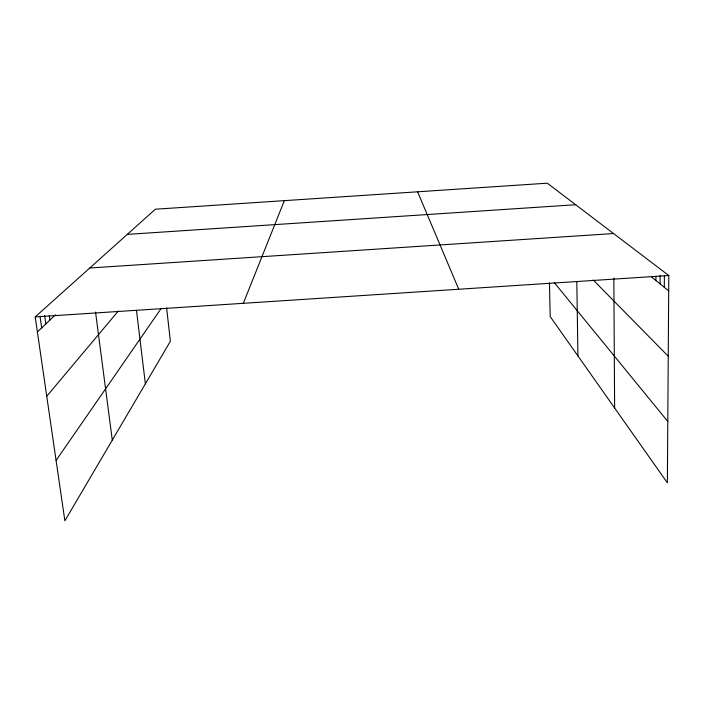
<?xml version="1.0" encoding="UTF-8"?>
<svg xmlns="http://www.w3.org/2000/svg" width="704" height="704" viewBox="0 0 704 704"><rect width="100%" height="100%" fill="white"/><g stroke="black" fill="none" stroke-linecap="round" stroke-linejoin="round"><path stroke-width="1.06" d="M655.908 280.5L655.926 276.294M660.053 283.853L660.097 275.326M664.312 287.302L664.382 275.422M166.602 307.921L170.386 341.255L64.874 520.81L35.2 316.906L155.382 209.211L547.316 183.19L668.8 275.528L667.366 482.821L550.194 316.589L549.472 282.911M243.32 303.31L284.346 200.649M56.091 460.425L161.225 308.378M46.746 396.246L118.325 311.01M37.391 331.962L55.422 314.829M127.283 234.388L575.661 204.732M89.769 268.004L613.562 233.543M35.2 316.906L668.8 275.528M651.878 277.244L668.694 290.84M593.208 279.99L668.237 356.206M554.347 282.7L667.788 421.45M417.604 191.805L458.744 289.247M44.66 315.524L45.857 323.91M39.996 316.202L41.686 327.879M49.333 315.911L49.922 320.047M95.542 312.092L112.288 440.123M136.47 310.332L145.367 383.838M576.814 281.574L577.931 355.942M613.835 278.238L614.636 408.021"/></g></svg>
